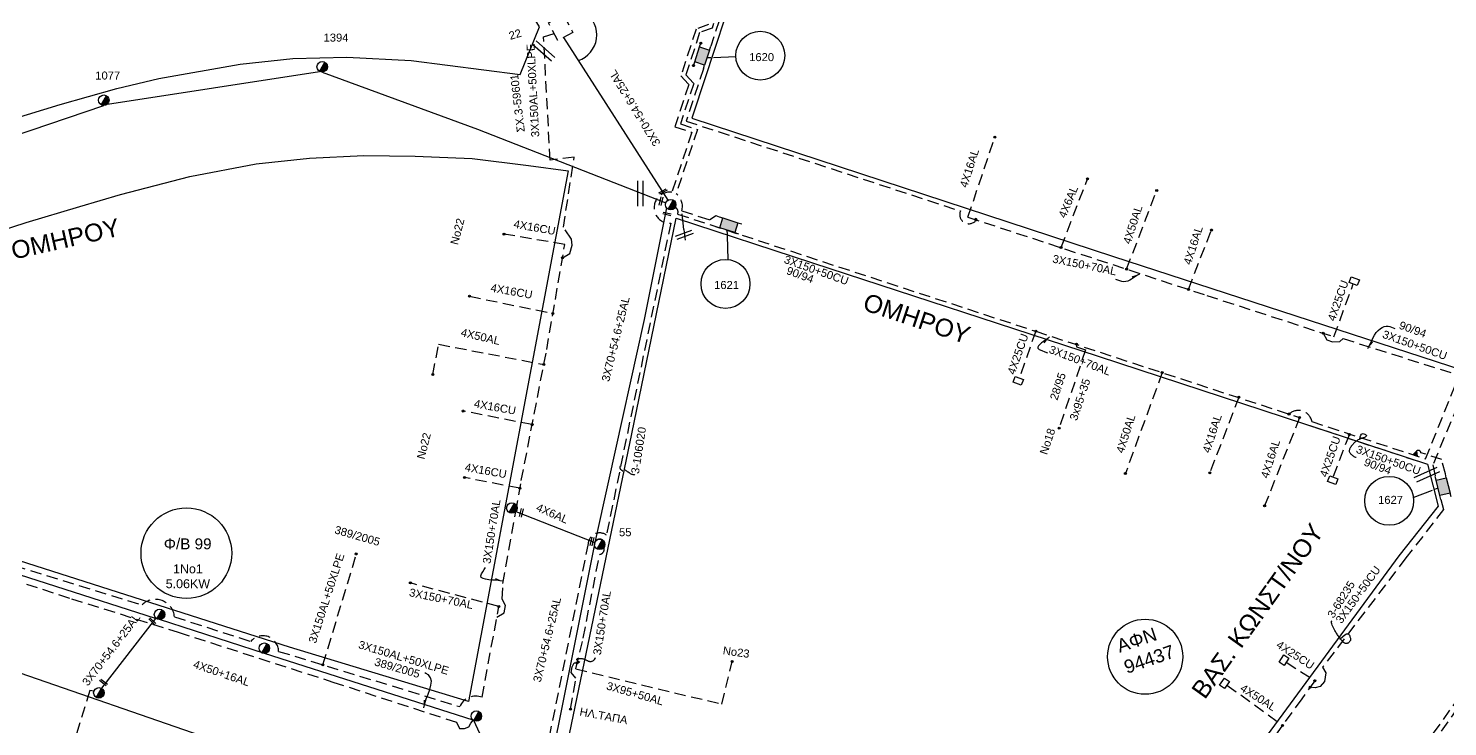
# Model space of a CAD drawing. Header units: millimetres. Extents: x 924 to 3152, y 704 to 1760.
# Drawn here: x 1814 to 2133.1, y 948 to 1105.1 of the extents above; entities that cross this region are included whole.
import ezdxf
from ezdxf.enums import TextEntityAlignment as Align

# ---------------------------------------------------------------- set-up
doc = ezdxf.new("R2010")
doc.units = ezdxf.units.MM
doc.linetypes.add('DASHED', pattern=[19.05, 12.7, -6.35])
for name, color, linetype in [('Link Box 4 Διευθύνσεων', 7, 'Continuous'), ('Pillar OTE', 7, 'Continuous'), ('Άγνωστα', 7, 'Continuous'), ('Γέφυρες Εναέριου Δικτύου', 7, 'Continuous'), ('Γυμνά εναέρια ΧΤ και ΦΟΠ (3Φ)   4x50+16AL', 7, 'Continuous'), ('Επιγραφές - Σχήματα', 7, 'Continuous'), ('Επιτοίχιο Κουτί', 7, 'Continuous'), ('Καλώδια ΧΤ   3x150+50CU', 7, 'DASHED'), ('Καλώδια ΧΤ   3x150AL+50XLPE', 7, 'DASHED'), ('Καλώδια ΧΤ   3x95+35 CU', 7, 'DASHED'), ('Καλώδια ΧΤ   4x25CU', 7, 'DASHED'), ('Καλώδια ΧΤ   4x6AL', 7, 'DASHED'), ('Μηχανική τομή', 7, 'Continuous'), ('Στύλος ΦΜ', 7, 'Continuous'), ('Στύλος ΦΜ @ 1', 7, 'Continuous'), ('Συνδέσεις', 7, 'Continuous'), ('Συνεστραμμένα ΧΤ   3x70+54.6+25 AL', 7, 'SYN_LINE'), ('Τομή', 7, 'Continuous'), ('Υπόβαθρο ΔΕΗ', 7, 'Continuous'), ('Υπόγεια καλώδια Δικτύου ΧΤ και Παρ. ΧΤ - 3X150+70 AL', 7, 'DASHED'), ('Υπόγεια καλώδια Παροχών ΧΤ   4x16AL', 7, 'DASHED'), ('Υπόγεια καλώδια Παροχών ΧΤ   4x16CU', 7, 'DASHED'), ('Υπόγεια καλώδια Παροχών ΧΤ   4x50AL', 7, 'DASHED'), ('Υπόγεια καλώδια Παροχών ΧΤ   4x6', 7, 'DASHED')]:
    doc.layers.add(name, color=color, linetype=linetype)
doc.styles.add('ar', font='ARIAL.TTF')
doc.styles.get("Standard").update_dxf_attribs({"font": 'ARIAL.TTF'})
doc.linetypes.add('SYN_LINE', pattern='A,0.5,-0.0001,["/\\/\\/\\/",Standard,S=0.1,R=0,X=0,Y=-0.05],-0.25', length=0.7501)
doc.dimstyles.new('ISO-25', dxfattribs={"dimtxt": 2.5, "dimasz": 2.5, "dimexe": 1.25, "dimexo": 0.625, "dimtad": 1, "dimtxsty": 'Standard', "dimcen": 2.5, "dimadec": 0, "dimazin": 0, "dimtfac": 1, "dimtmove": 0, "dimatfit": 3, "dimfxl": 1, "dimarcsym": 0})

# ---------------------------------------------------------------- blocks, each defined once
blk = doc.blocks.new('ΥΠΑΡΧΩΝ ΤΣΙΜΕΝΤΕΝΙΟΣ ΣΤΥΛΟΣ')
at = {"layer": 'Στύλος ΦΜ'}
blk.add_hatch(color=256, dxfattribs=at).paths.add_polyline_path([(-1.29, -2.28, 0.574793), (2.62, 0, 0.268822), (1.3, 2.27)])
blk.add_line((-1.29, -2.28), (1.3, 2.27), dxfattribs=at)
blk.add_circle((0, 0), 2.62, dxfattribs=at)
at = {"layer": 'Στύλος ΦΜ', "flags": 4}
for tag, p in [('ΑΡΙΘΜΟΣ', (-4.68, 8.05)), ('ΤΥΠΟΣ', (-4.91, 3.03))]:
    blk.add_attdef(tag, p, '', height=4, dxfattribs=at)
blk = doc.blocks.new('ΜΗΧΑΝΙΚΗ ΤΟΜΗ')
at = {"layer": 'Μηχανική τομή', "ltscale": 40}
for p, q in [((-1.89, 0.78), (1.89, 0.78)), ((1.89, 0), (-1.89, 0))]:
    blk.add_line(p, q, dxfattribs=at)
blk = doc.blocks.new('ΤΟΜΗ')
at = {"layer": 'Τομή', "ltscale": 40}
for p, q in [((-5.68, 0), (5.68, 0)), ((5.68, -2.33), (-5.68, -2.33))]:
    blk.add_line(p, q, dxfattribs=at)
blk = doc.blocks.new('ΕΠΙΤΟΙΧΙΟ ΚΟΥΤΙ')
at = {"layer": 'Επιτοίχιο Κουτί', "ltscale": 40}
blk.add_lwpolyline([(-2.06, 1.35), (1.86, 1.35), (1.86, -1.39), (-2.06, -1.39)], close=True, dxfattribs=at)
blk = doc.blocks.new('_ΣΥΝΔΕΣΗ')
at = {"layer": 'Συνδέσεις', "linetype": 'SYN_LINE', "ltscale": 40}
blk.add_hatch(color=256, dxfattribs=at).paths.add_polyline_path([(0.5, -0.01, 1), (-0.5, -0.01, 1)])
at = {"layer": 'Συνδέσεις'}
blk.add_circle((0, -0.01), 0.5, dxfattribs=at)
blk = doc.blocks.new('LINK BOX 4 ΑΝΑΧΩΡΗΣΕΩΝ')
at = {"layer": 'Link Box 4 Διευθύνσεων', "ltscale": 40}
blk.add_hatch(color=256, dxfattribs=at).paths.add_polyline_path([(-3.54, 0), (-3.54, -4.67), (3.54, -4.67), (3.54, 0)])
for p, q in [((-3.54, 0), (-5.33, 0)), ((5.33, 0), (3.54, 0)), ((-3.54, -4.67), (-5.33, -4.67)), ((5.33, -4.67), (3.54, -4.67))]:
    blk.add_line(p, q, dxfattribs=at)
blk.add_lwpolyline([(-3.54, -4.67), (-3.54, 0), (3.54, 0), (3.54, -4.67)], close=True, dxfattribs=at)
blk = doc.blocks.new('TSONTA XT1')
at = {"ltscale": 40}
h = blk.add_hatch(color=256, dxfattribs=at)
h.dxf.hatch_style = 1
h.paths.add_polyline_path([(596, 2487.7), (597.1, 2488.8), (596, 2489.9), (594.9, 2488.8)])
blk.add_lwpolyline([(594.9, 2488.8), (596, 2489.9), (597.1, 2488.8), (596, 2487.7)], close=True, dxfattribs=at)
blk = doc.blocks.new('τομή_')
at = {"layer": 'Επιγραφές - Σχήματα'}
for p, q in [((-1.29, -0.22), (0.13, 0.75)), ((-1.08, -0.46), (0.34, 0.51)), ((-0.66, 0.62), (-0.29, -0.37))]:
    blk.add_line(p, q, dxfattribs=at)

msp = doc.modelspace()

# ---------------------------------------------------------------- hatches: boundary and pattern name
at = {"layer": 'Pillar OTE', "ltscale": 40}
h = msp.add_hatch(color=256, dxfattribs=at)
h.dxf.hatch_style = 1
h.paths.add_polyline_path([(2126.232, 1008.868), (2126.086, 1009.986), (2125.313, 1009.148)])

# ---------------------------------------------------------------- linework, layer by layer
msp.add_lwpolyline([(2125.313, 1009.148), (2126.086, 1009.986), (2126.232, 1008.868), (2125.313, 1009.148)], dxfattribs=at)
at = {"layer": 'Άγνωστα', "color": 85, "ltscale": 0.2}
for points in [[(1831.751, 1088.04), (1879.489, 1095.396)], [(1880.07, 1095.242), (1914.957, 1082.374), (1957.33, 1065.836)], [(1789.486, 1074.156), (1798.231, 1076.637), (1830.953, 1087.729)]]:
    msp.add_lwpolyline(points, dxfattribs=at)
at = {"layer": 'Άγνωστα', "color": 151, "linetype": 'DASHED', "ltscale": 0.2}
msp.add_lwpolyline([(2049.655, 1034.06), (2049.63, 1033.409), (2051.72, 1032.737), (2045.742, 1015.148)], dxfattribs=at)
at = {"layer": 'Άγνωστα', "color": 2, "linetype": 'DASHED', "ltscale": 0.2}
msp.add_lwpolyline([(1937.072, 961.036), (1969.92, 953.09), (1972.24, 962.68)], dxfattribs=at)
at = {"layer": 'Άγνωστα'}
msp.add_circle((2065.104, 963.742), 8.442, dxfattribs=at)
at = {"layer": 'Γέφυρες Εναέριου Δικτύου', "ltscale": 0.2}
msp.add_lwpolyline([(1937.655, 1097.798, 0.6101724), (1939.214, 1108.616, 1.8100765)], format="xyb", dxfattribs=at)
at = {"layer": 'Γυμνά εναέρια ΧΤ και ΦΟΠ (3Φ)   4x50+16AL', "color": 173, "ltscale": 0.2}
for points in [[(1842.565, 972.335), (1797.722, 986.771)], [(1867.059, 964.482), (1843.495, 972.094)], [(1914.007, 949.465), (1867.059, 964.482)]]:
    msp.add_lwpolyline(points, dxfattribs=at)
at = {"layer": 'Επιγραφές - Σχήματα', "linetype": 'DASHED', "ltscale": 0.2}
msp.add_lwpolyline([(1930.932, 1106.324), (1934.335, 1108.101), (1936.43, 1104.117), (1933.026, 1102.339)], close=True, dxfattribs=at)
at = {"layer": 'Επιγραφές - Σχήματα'}
for points in [[(2113.404, 1012.723), (2113.463, 1013.221), (2113.577, 1013.569), (2113.733, 1013.789), (2113.915, 1013.904), (2114.111, 1013.934), (2114.305, 1013.902), (2114.484, 1013.829), (2114.634, 1013.739), (2114.744, 1013.648), (2114.814, 1013.561), (2114.846, 1013.477), (2114.844, 1013.397), (2114.81, 1013.321), (2114.746, 1013.249), (2114.657, 1013.181), (2114.543, 1013.117), (2114.41, 1013.057), (2114.259, 1012.999), (2114.095, 1012.943), (2113.921, 1012.885), (2113.74, 1012.826), (2113.557, 1012.762), (2113.376, 1012.693), (2113.198, 1012.617), (2113.029, 1012.533), (2112.866, 1012.44), (2112.71, 1012.338), (2112.559, 1012.228), (2112.412, 1012.11), (2112.267, 1011.983), (2112.125, 1011.847), (2111.983, 1011.704), (2111.841, 1011.553), (2111.702, 1011.395), (2111.568, 1011.233), (2111.441, 1011.07), (2111.325, 1010.907), (2111.222, 1010.746), (2111.135, 1010.589), (2111.066, 1010.439), (2111.018, 1010.296), (2110.991, 1010.161), (2110.986, 1010.03), (2111.002, 1009.904), (2111.04, 1009.779), (2111.099, 1009.655), (2111.181, 1009.529), (2111.284, 1009.4), (2111.408, 1009.268), (2111.55, 1009.136), (2111.706, 1009.01), (2111.871, 1008.894), (2112.04, 1008.794), (2112.21, 1008.715), (2112.377, 1008.662), (2112.536, 1008.64)], [(2108.945, 967.736), (2109.531, 968.314), (2109.993, 968.684), (2110.348, 968.878), (2110.613, 968.93), (2110.804, 968.873), (2110.938, 968.739), (2111.031, 968.563), (2111.099, 968.377), (2111.156, 968.208), (2111.204, 968.059), (2111.241, 967.927), (2111.268, 967.809), (2111.283, 967.702), (2111.286, 967.603), (2111.274, 967.509), (2111.249, 967.416), (2111.208, 967.322), (2111.153, 967.229), (2111.086, 967.138), (2111.009, 967.051), (2110.924, 966.97), (2110.831, 966.897), (2110.733, 966.834), (2110.631, 966.782), (2110.527, 966.743), (2110.421, 966.719), (2110.313, 966.711), (2110.201, 966.72), (2110.087, 966.748), (2109.969, 966.797), (2109.848, 966.867), (2109.722, 966.959), (2109.593, 967.076), (2109.46, 967.213), (2109.324, 967.367), (2109.188, 967.534), (2109.051, 967.712), (2108.914, 967.896), (2108.778, 968.083), (2108.646, 968.269), (2108.516, 968.452), (2108.388, 968.635), (2108.261, 968.821), (2108.133, 969.016), (2108.004, 969.221), (2107.871, 969.442), (2107.735, 969.683), (2107.593, 969.948), (2107.446, 970.236), (2107.303, 970.537), (2107.175, 970.837), (2107.073, 971.119), (2107.009, 971.37), (2106.992, 971.575), (2107.035, 971.719), (2107.147, 971.786)], [(1937.976, 962.445), (1937.654, 962.698), (1937.441, 962.896), (1937.322, 963.047), (1937.281, 963.157), (1937.306, 963.234), (1937.381, 963.285), (1937.492, 963.317), (1937.624, 963.337), (1937.765, 963.35), (1937.911, 963.359), (1938.061, 963.361), (1938.213, 963.357), (1938.366, 963.345), (1938.518, 963.326), (1938.667, 963.298), (1938.813, 963.262), (1938.953, 963.216), (1939.088, 963.163), (1939.217, 963.105), (1939.341, 963.044), (1939.46, 962.983), (1939.573, 962.923), (1939.681, 962.867), (1939.784, 962.818), (1939.882, 962.776), (1939.976, 962.743), (1940.069, 962.718), (1940.161, 962.701), (1940.254, 962.692), (1940.351, 962.69), (1940.452, 962.695), (1940.559, 962.708), (1940.673, 962.729), (1940.793, 962.763), (1940.917, 962.816), (1941.044, 962.896), (1941.171, 963.008), (1941.297, 963.158), (1941.419, 963.353), (1941.537, 963.6)]]:
    msp.add_lwpolyline(points, dxfattribs=at)
for centre in [(1978.566, 1098.929), (1970.74, 1047.589), (2119.978, 998.807)]:
    msp.add_circle(centre, 5.5, dxfattribs=at)
at = {"layer": 'Επιγραφές - Σχήματα', "color": 202}
msp.add_circle((1849.524, 987.025), 10.188, dxfattribs=at)
at = {"layer": 'Καλώδια ΧΤ   3x150+50CU', "color": 85, "ltscale": 0.2}
msp.add_lwpolyline([(2105.102, 1036.501), (2105.94, 1034.995), (2107.238, 1034.533), (2108.865, 1034.643), (2109.613, 1035.302), (2143.289, 1024.637), (2154.508, 1044.795), (2176.153, 1082.64), (2185.788, 1101.92), (2193.274, 1115.374), (2182.213, 1119.926)], dxfattribs=at)
at = {"layer": 'Καλώδια ΧΤ   3x150+50CU', "color": 151, "ltscale": 0.2}
for points in [[(1958.976, 1064.947, -0.51387), (1959.978, 1063.299), (2040.722, 1036.869)], [(2097.509, 1018.361, -0.5836146), (2102.592, 1016.63), (2128.153, 1008.236), (2135.189, 1025.652), (2143.541, 1022.273), (2145.448, 1023.183), (2146.686, 1025.274), (2148.479, 1026.255), (2172.699, 1014.253), (2173.632, 1018.02)], [(2103.261, 958.362), (2100.345, 954.299), (2081.896, 928.886), (2081.896, 928.886, -0.5800863), (2078.976, 926.036)]]:
    msp.add_lwpolyline(points, format="xyb", dxfattribs=at)
at = {"layer": 'Καλώδια ΧΤ   3x150+50CU', "color": 1, "ltscale": 0.2}
msp.add_lwpolyline([(2177.202, 1009.504), (2169.231, 1012.387), (2147.724, 1023.134), (2145.323, 1020.419), (2136.799, 1023.608), (2129.771, 1006.903), (2130.335, 1004.289)], dxfattribs=at)
at = {"layer": 'Καλώδια ΧΤ   3x150+50CU', "color": 151, "ltscale": 0.2}
msp.add_lwpolyline([(2131.615, 999.116), (2132.196, 996.837), (2123.738, 985.964), (2104.99, 961.367), (2105.727, 960.127), (2105.414, 958.207), (2104.431, 957.068), (2103.314, 956.755), (2102.041, 956.934)], dxfattribs=at)
at = {"layer": 'Καλώδια ΧΤ   3x150AL+50XLPE', "color": 151, "linetype": 'DASHED', "ltscale": 0.2}
for points in [[(1856.524, 1284.07), (1847.78, 1278.977), (1872.786, 1235.242), (1875.719, 1237.055), (1883.682, 1223.432), (1883.545, 1223.352), (1939.689, 1120.331, 0.3217485), (1948.373, 1117.038), (1969.228, 1109.777), (1967.715, 1105.131), (1964.925, 1104.099), (1961.845, 1094.638), (1963.624, 1092.667), (1960.627, 1083.579), (1964.46, 1082.322), (1959.632, 1067.882, -0.3146732), (1960.922, 1064.036), (1967.131, 1062.02), (1968.543, 1062.964), (1969.317, 1062.712)], [(2132.601, 1004.849), (2131.799, 1008.088), (2127.107, 1009.633, 0.6169814), (2126.086, 1009.986)]]:
    msp.add_lwpolyline(points, format="xyb", dxfattribs=at)
at = {"layer": 'Καλώδια ΧΤ   3x150AL+50XLPE', "color": 85, "linetype": 'DASHED', "ltscale": 0.2}
for points in [[(1857.019, 1283.22), (1849.132, 1278.626), (1873.141, 1236.637), (1876.065, 1238.445), (1885.05, 1223.073), (1884.888, 1222.979), (1940.545, 1120.849, 0.3318979), (1948.401, 1118.087), (1970.521, 1110.386), (1967.431, 1101.026)], [(1965.765, 1095.965), (1961.891, 1084.217), (2023.551, 1063.991, 0.8082729), (2026.907, 1061.703)]]:
    msp.add_lwpolyline(points, format="xyb", dxfattribs=at)
at = {"layer": 'Καλώδια ΧΤ   3x150AL+50XLPE', "color": 1, "linetype": 'DASHED', "ltscale": 0.2}
msp.add_lwpolyline([(1966.914, 1105.901), (1964.124, 1104.869), (1960.715, 1094.397), (1962.493, 1092.428), (1959.364, 1082.941), (1963.193, 1081.685), (1958.683, 1068.199, 1.1071535), (1958.418, 1061.241), (1943.965, 991.098, 0.5856231), (1939.878, 989.223), (1930.954, 945.027), (1939.648, 941.832), (1934.369, 920.149), (1943.651, 916.881), (1945.417, 917.667), (1947.296, 917.015)], format="xyb", dxfattribs=at)
at = {"layer": 'Καλώδια ΧΤ   3x150AL+50XLPE', "color": 6, "ltscale": 0.2}
msp.add_lwpolyline([(1655.819, 1075.461), (1661.048, 1077.899), (1674.248, 1055.691), (1676.684, 1056.474), (1697.306, 1023.577), (1715.791, 1033.452), (1729.272, 1018.194, 0.4027892), (1730.39, 1007.641), (1762.447, 997.152), (1792.333, 988.258, 0.6966977), (1799.061, 984.823), (1823.704, 976.78), (1847.71, 969.256), (1882.468, 958.056), (1910.224, 949.025), (1910.928, 947.618), (1912.086, 947.595), (1913.017, 948.004), (1913.494, 948.798), (1914.007, 949.465)], format="xyb", dxfattribs=at)
at = {"layer": 'Καλώδια ΧΤ   3x150AL+50XLPE', "color": 85, "linetype": 'DASHED', "ltscale": 0.2}
msp.add_lwpolyline([(2025.262, 1062.601), (2078.972, 1044.998), (2107.545, 1035.707)], dxfattribs=at)
at = {"layer": 'Καλώδια ΧΤ   3x150AL+50XLPE', "linetype": 'DASHED', "ltscale": 0.2}
msp.add_lwpolyline([(2102.152, 1015.722), (2128.108, 1007.198)], dxfattribs=at)
at = {"layer": 'Καλώδια ΧΤ   3x150AL+50XLPE', "color": 30, "linetype": 'DASHED', "ltscale": 0.2}
msp.add_lwpolyline([(2156.998, 970.236), (2154.849, 971.559, 0.4836667), (2155.004, 974.208), (2151.284, 976.499), (2084.243, 882.635), (2084.446, 881.357), (2072.359, 867.149), (2050.252, 880.784), (2044.313, 872.599), (2045.077, 869.624), (2045.077, 869.624), (2040.505, 863.331, -0.4225547), (2038.718, 864.888)], format="xyb", dxfattribs=at)
at = {"layer": 'Καλώδια ΧΤ   3x150AL+50XLPE', "color": 133, "linetype": 'DASHED', "ltscale": 0.2}
msp.add_lwpolyline([(2087.187, 879.41), (2085.235, 881.926), (2151.228, 974.322), (2154.281, 972.442)], dxfattribs=at)
at = {"layer": 'Καλώδια ΧΤ   3x150AL+50XLPE', "linetype": 'DASHED', "ltscale": 0.2}
msp.add_arc((1942.448, 989.014), 1.178, 28.6949, 178.74981, dxfattribs=at)
msp.add_open_spline([(1950.338, 1004.733), (1950.077, 1004.331), (1947.603, 1006.18), (1946.907, 1006.706), (1946.947, 1006.1), (1947.2, 1005.798), (1947.623, 1005.537)], degree=3, dxfattribs=at)
at = {"layer": 'Καλώδια ΧΤ   3x95+35 CU', "color": 173, "ltscale": 0.2}
msp.add_lwpolyline([(1828.729, 955.986), (1827.813, 956.137), (1819.452, 928.678)], dxfattribs=at)
at = {"layer": 'Καλώδια ΧΤ   4x25CU', "color": 27, "ltscale": 0.2}
msp.add_lwpolyline([(2107.545, 1035.707), (2111.892, 1047.594)], dxfattribs=at)
at = {"layer": 'Καλώδια ΧΤ   4x25CU', "color": 151, "ltscale": 0.2}
for points in [[(2040.498, 1036.951), (2036.817, 1026.447)], [(2111.022, 1013.74), (2107.313, 1004.194)], [(2096.841, 962.509), (2103.261, 958.362)]]:
    msp.add_lwpolyline(points, dxfattribs=at)
at = {"layer": 'Καλώδια ΧΤ   4x6AL', "color": 2, "linetype": 'SYN_LINE', "ltscale": 20}
msp.add_lwpolyline([(1923.595, 996.415), (1941.351, 989.445)], dxfattribs=at)
at = {"layer": 'Συνεστραμμένα ΧΤ   3x70+54.6+25 AL', "color": 2, "ltscale": 20}
for points in [[(1934.331, 1103.02), (1957.792, 1066.399)], [(1957.487, 1064.698), (1952.426, 1039.558), (1944.456, 1003.29), (1941.351, 989.445)], [(1941.351, 989.445), (1933.008, 947.848), (1927.265, 921.025)]]:
    msp.add_lwpolyline(points, dxfattribs=at)
at = {"layer": 'Συνεστραμμένα ΧΤ   3x70+54.6+25 AL', "color": 173, "ltscale": 20}
msp.add_lwpolyline([(1842.565, 972.335), (1830.436, 956.648)], dxfattribs=at)
at = {"layer": 'Συνεστραμμένα ΧΤ   3x70+54.6+25 AL', "color": 6, "ltscale": 20}
msp.add_lwpolyline([(1927.265, 921.025), (1914.144, 949.374)], dxfattribs=at)
at = {"layer": 'Υπόβαθρο ΔΕΗ', "ltscale": 0.2}
for points in [[(1764.587, 1122.175), (1787.178, 1081.344), (1789.292, 1077.316), (1810.122, 1084.55), (1821.157, 1087.972), (1833.909, 1091.545), (1843.357, 1093.816), (1861.642, 1097.022), (1873.439, 1098.289), (1885.602, 1098.586), (1900.038, 1097.864), (1924.576, 1094.692), (1928.917, 1105.385), (1918.535, 1122.175)], [(1975.479, 1122.175), (1963.524, 1085.977), (1963.154, 1084.855), (2058.014, 1053.738), (2143.016, 1026.096), (2191.545, 1114.719), (2173.557, 1122.175)], [(1966.606, 1098.493), (1967.462, 1098.524)], [(1968.032, 1098.545), (1973.07, 1098.728)], [(1961.384, 1059.847), (1960.995, 1063.368)], [(1959.667, 1062.348), (1990.336, 1052.316), (2054.502, 1031.37), (2128.606, 1007.035), (2130.971, 997.58), (2122.154, 986.422), (2081.11, 930.558), (2057.916, 899.552), (2014.428, 915.214), (1935.306, 944.506), (1949.713, 1013.844), (1959.667, 1062.348)], [(1971.164, 1058.703), (1971.13, 1059.669)], [(1971.363, 1053.054), (1971.174, 1058.42)], [(2125.369, 999.592), (2129.727, 1001.233)], [(2130.268, 1001.436), (2130.975, 1001.702)], [(1750.501, 913.985), (1788.805, 968.147), (1904.93, 927.988), (1901.456, 913.985)]]:
    msp.add_lwpolyline(points, dxfattribs=at)
msp.add_lwpolyline([(1935.366, 1072.985), (1912.992, 953.703), (1872.694, 965.871), (1810.132, 985.941), (1733.094, 1009.807, -0.6734807), (1732.582, 1015.823), (1749.002, 1028.367), (1760.394, 1035.714), (1772.92, 1043.953), (1784.746, 1050.604), (1792.843, 1054.432), (1802.131, 1057.734), (1813.515, 1061.398), (1825.579, 1064.968), (1834.739, 1067.68), (1850.283, 1071.725), (1865.207, 1074.561), (1877.244, 1075.846), (1889.453, 1076.462), (1900.96, 1076.342), (1913.798, 1075.821), (1926.417, 1074.236), (1935.366, 1072.985)], format="xyb", dxfattribs=at)
at = {"layer": 'Υπόγεια καλώδια Δικτύου ΧΤ και Παρ. ΧΤ - 3X150+70 AL', "color": 151, "ltscale": 0.2}
for points in [[(1934.097, 1053.485), (1935.756, 1054.465), (1936.269, 1056.301), (1936.134, 1057.678), (1934.297, 1060.324), (1936.719, 1076.131), (1931.325, 1075.44), (1929.833, 1103.138), (1932.203, 1103.904)], [(1919.331, 972.619), (1920.942, 973.621), (1921.281, 975.244), (1920.502, 976.699), (1920.705, 980.182), (1923.595, 996.415), (1924.831, 1003.359), (1930.546, 1032.847), (1934.607, 1056.449)], [(2040.498, 1036.951), (2099.825, 1017.539)], [(1880.232, 961.91), (1887.759, 986.836)], [(1919.774, 975.025), (1899.88, 980.341)]]:
    msp.add_lwpolyline(points, dxfattribs=at)
msp.add_lwpolyline([(1732.71, 1008.126), (1739.213, 1006.459), (1772.417, 995.588), (1793.623, 989.503, -0.7302787), (1799.874, 987.573), (1839.567, 975.422, -0.6303122), (1846.85, 972.731), (1863.996, 967.18, -0.7025548), (1870.245, 964.952), (1911.019, 952.531, -0.4135146), (1916.02, 954.619), (1919.774, 975.025)], format="xyb", dxfattribs=at)
at = {"layer": 'Υπόγεια καλώδια Δικτύου ΧΤ και Παρ. ΧΤ - 3X150+70 AL', "color": 2, "ltscale": 0.2}
msp.add_lwpolyline([(1937.072, 961.036), (1938.747, 967.957), (1942.46, 986.759, 0.4858291), (1943.402, 988.323)], format="xyb", dxfattribs=at)
msp.add_lwpolyline([(1935.87, 951.966), (1937.119, 958.962), (1936.072, 960.222), (1936.258, 961.478), (1936.747, 962.385), (1937.403, 962.403)], dxfattribs=at)
at = {"layer": 'Υπόγεια καλώδια Παροχών ΧΤ   4x16AL', "color": 85, "ltscale": 0.2}
for points in [[(2025.268, 1062.618), (2031.306, 1080.588)], [(2046.182, 1055.756), (2052.157, 1071.243)], [(2074.828, 1046.358), (2079.999, 1059.705)]]:
    msp.add_lwpolyline(points, dxfattribs=at)
at = {"layer": 'Υπόγεια καλώδια Παροχών ΧΤ   4x16AL', "color": 151, "ltscale": 0.2}
for points in [[(2086.186, 1022.154), (2079.641, 1005.095)], [(2099.825, 1017.539), (2091.975, 997.71)]]:
    msp.add_lwpolyline(points, dxfattribs=at)
at = {"layer": 'Υπόγεια καλώδια Παροχών ΧΤ   4x16CU', "color": 151, "ltscale": 0.2}
for points in [[(1934.607, 1056.449), (1920.948, 1058.799)], [(1913.198, 1044.815), (1931.941, 1040.953)], [(1927.27, 1015.941), (1911.754, 1019.002)], [(1924.523, 1001.627), (1912.044, 1004.05)]]:
    msp.add_lwpolyline(points, dxfattribs=at)
at = {"layer": 'Υπόγεια καλώδια Παροχών ΧΤ   4x50AL', "color": 85, "ltscale": 0.2}
for points in [[(2060.936, 1050.916), (2067.696, 1068.592)], [(2083.5, 957.379), (2095.996, 948.308)]]:
    msp.add_lwpolyline(points, dxfattribs=at)
at = {"layer": 'Υπόγεια καλώδια Παροχών ΧΤ   4x50AL', "color": 151, "ltscale": 0.2}
for points in [[(1904.934, 1027.196), (1906.24, 1034.011), (1929.893, 1029.48)], [(2068.953, 1027.64), (2060.653, 1004.954)]]:
    msp.add_lwpolyline(points, dxfattribs=at)

# ---------------------------------------------------------------- block references
at = {"layer": 'Link Box 4 Διευθύνσεων', "xscale": 0.4999999999999996, "yscale": 0.4999999999999996, "zscale": 0.4999999999999996}
for p, rotation in [((1966.606, 1098.493), 251.9673672582862), ((1971.13, 1059.669), 162.0095087802474), ((2133.241, 1002.263), 283.9005721517376)]:
    msp.add_blockref('LINK BOX 4 ΑΝΑΧΩΡΗΣΕΩΝ', p, dxfattribs=dict(at, rotation=rotation))
at = {"layer": 'Επιγραφές - Σχήματα', "xscale": 2.282901686901644, "yscale": 2.282901686901644, "zscale": 2.282901686901644, "rotation": 345.9594816023726}
msp.add_blockref('τομή_', (1962.504, 1058.097), dxfattribs=at)
at = {"layer": 'Επιτοίχιο Κουτί', "xscale": 0.4999999999999999, "yscale": 0.4999999999999999, "zscale": 0.4999999999999999}
for p, rotation in [((2112.179, 1048.228), 339.7277988402704), ((2036.615, 1025.781), 339.7277988402704), ((2107.325, 1003.471), 339.7277988402704), ((2096.345, 963.015), 55.51303567708563), ((2082.956, 957.814), 55.51303567708563)]:
    msp.add_blockref('ΕΠΙΤΟΙΧΙΟ ΚΟΥΤΙ', p, dxfattribs=dict(at, rotation=rotation))
at = {"layer": 'Μηχανική τομή', "xscale": 0.4999999999999987, "yscale": 0.4999999999999987, "zscale": 0.4999999999999987}
for p, rotation in [((1956.761, 1068.192), 28.21600122709893), ((1956.422, 1066.152), 76.78234437500261), ((1957.546, 1063.135), 347.9021499582), ((1925.007, 996.09), 76.78234437500261), ((1940.925, 989.612), 76.78234437500261), ((1841.727, 971.584), 316.2070717084529), ((1830.769, 957.811), 322.5813013291885)]:
    msp.add_blockref('ΜΗΧΑΝΙΚΗ ΤΟΜΗ', p, dxfattribs=dict(at, rotation=rotation))
at = {"layer": 'Στύλος ΦΜ @ 1', "ltscale": 40}
ref = msp.add_blockref('ΥΠΑΡΧΩΝ ΤΣΙΜΕΝΤΕΝΙΟΣ ΣΤΥΛΟΣ', (1880.07, 1096.42), dxfattribs=dict(at, xscale=0.4499999999998181, yscale=0.4499999999998181, zscale=0.4499999999998181))
ref.add_attrib('ΤΥΠΟΣ', '1394', (1880.375, 1102.086), dxfattribs={"layer": 'Στύλος ΦΜ', "height": 1.8, "flags": 4})
ref = msp.add_blockref('ΥΠΑΡΧΩΝ ΤΣΙΜΕΝΤΕΝΙΟΣ ΣΤΥΛΟΣ', (1830.953, 1088.907), dxfattribs=dict(at, xscale=0.4499999999998181, yscale=0.4499999999998181, zscale=0.4499999999998181))
ref.add_attrib('ΤΥΠΟΣ', '1077', (1829.04, 1093.558), dxfattribs={"layer": 'Στύλος ΦΜ', "height": 1.8, "flags": 4})
at = {"layer": 'Στύλος ΦΜ @ 1', "ltscale": 40, "xscale": 0.4499999999998181, "yscale": 0.4499999999998181, "zscale": 0.4499999999998181}
for p in [(1958.427, 1065.408), (1922.711, 997.194), (1843.495, 973.271), (1867.059, 965.66), (1829.851, 955.626), (1914.725, 950.399)]:
    msp.add_blockref('ΥΠΑΡΧΩΝ ΤΣΙΜΕΝΤΕΝΙΟΣ ΣΤΥΛΟΣ', p, dxfattribs=at)
at = {"layer": 'Στύλος ΦΜ @ 1', "ltscale": 40}
ref = msp.add_blockref('ΥΠΑΡΧΩΝ ΤΣΙΜΕΝΤΕΝΙΟΣ ΣΤΥΛΟΣ', (1942.448, 989.014), dxfattribs=dict(at, xscale=0.4499999999998181, yscale=0.4499999999998181, zscale=0.4499999999998181))
ref.add_attrib('ΤΥΠΟΣ', '55', (1946.805, 990.85), dxfattribs={"layer": 'Στύλος ΦΜ', "height": 1.8, "flags": 4})
at = {"layer": 'Συνδέσεις'}
for p, xscale, yscale, zscale in [((1965.211, 1101.748), 0.4499999999999886, 0.4499999999999886, 0.4499999999999886), ((1963.562, 1096.682), 0.4499999999999886, 0.4499999999999886, 0.4499999999999886), ((2031.309, 1080.6), 0.4499999999999886, 0.4499999999999886, 0.4499999999999886), ((2052.16, 1071.254), 0.4499999999999886, 0.4499999999999886, 0.4499999999999886), ((2067.699, 1068.604), 0.4500000000000028, 0.4500000000000028, 0.4500000000000028), ((2080.002, 1059.717), 0.4500000000000028, 0.4500000000000028, 0.4500000000000028), ((1920.949, 1058.804), 0.4499999999998181, 0.4499999999998181, 0.4499999999998181), ((1934.098, 1053.49), 0.4499999999998181, 0.4499999999998181, 0.4499999999998181), ((2046.186, 1055.768), 0.4499999999999886, 0.4499999999999886, 0.4499999999999886), ((2060.939, 1050.927), 0.4500000000000028, 0.4500000000000028, 0.4500000000000028), ((1913.199, 1044.82), 0.4499999999998181, 0.4499999999998181, 0.4499999999998181), ((2074.831, 1046.37), 0.4500000000000028, 0.4500000000000028, 0.4500000000000028), ((1931.942, 1040.958), 0.4499999999998181, 0.4499999999998181, 0.4499999999998181), ((2040.51, 1036.947), 0.4499999999998181, 0.4499999999998181, 0.4499999999998181), ((2049.655, 1034.06), 0.4499999999998181, 0.4499999999998181, 0.4499999999998181), ((2105.105, 1036.513), 0.4500000000000028, 0.4500000000000028, 0.4500000000000028), ((1929.895, 1029.485), 0.4499999999998181, 0.4499999999998181, 0.4499999999998181), ((2068.953, 1027.64), 0.4499999999998181, 0.4499999999998181, 0.4499999999998181), ((1904.936, 1027.201), 0.4499999999998181, 0.4499999999998181, 0.4499999999998181), ((2086.186, 1022.154), 0.4499999999998181, 0.4499999999998181, 0.4499999999998181), ((1911.756, 1019.007), 0.4499999999998181, 0.4499999999998181, 0.4499999999998181), ((2097.455, 1018.333), 0.4499999999998181, 0.4499999999998181, 0.4499999999998181), ((1927.271, 1015.946), 0.4499999999998181, 0.4499999999998181, 0.4499999999998181), ((2045.743, 1015.153), 0.4499999999998181, 0.4499999999998181, 0.4499999999998181), ((2099.825, 1017.539), 0.4499999999998181, 0.4499999999998181, 0.4499999999998181), ((2111.022, 1013.74), 0.4499999999998181, 0.4499999999998181, 0.4499999999998181), ((2079.643, 1005.1), 0.4499999999998181, 0.4499999999998181, 0.4499999999998181), ((1912.045, 1004.055), 0.4499999999998181, 0.4499999999998181, 0.4499999999998181), ((2060.654, 1004.96), 0.4499999999998181, 0.4499999999998181, 0.4499999999998181), ((1924.524, 1001.632), 0.4499999999998181, 0.4499999999998181, 0.4499999999998181), ((2091.976, 997.715), 0.4499999999998181, 0.4499999999998181, 0.4499999999998181), ((1887.681, 986.858), 0.4499999999998181, 0.4499999999998181, 0.4499999999998181), ((1899.882, 980.347), 0.4499999999998181, 0.4499999999998181, 0.4499999999998181), ((1919.775, 975.03), 0.4499999999998181, 0.4499999999998181, 0.4499999999998181), ((1880.233, 961.915), 0.4499999999998181, 0.4499999999998181, 0.4499999999998181), ((1937.405, 962.409), 0.4499999999998181, 0.4499999999998181, 0.4499999999998181), ((1972.241, 962.685), 0.4499999999998181, 0.4499999999998181, 0.4499999999998181), ((2103.263, 958.368), 0.4499999999998181, 0.4499999999998181, 0.4499999999998181), ((2102.22, 956.914), 0.4499999999998181, 0.4499999999998181, 0.4499999999998181), ((1935.871, 951.971), 0.4499999999998181, 0.4499999999998181, 0.4499999999998181), ((2095.997, 948.313), 0.4499999999998181, 0.4499999999998181, 0.4499999999998181)]:
    msp.add_blockref('_ΣΥΝΔΕΣΗ', p, dxfattribs=dict(at, xscale=xscale, yscale=yscale, zscale=zscale))
at = {"layer": 'Συνδέσεις', "xscale": 0.3075184835441075, "yscale": 0.3075184835441075, "zscale": 0.3075184835441075, "rotation": 341.8544532152654}
msp.add_blockref('TSONTA XT1', (1614.507, 391.823), dxfattribs=at)
at = {"layer": 'Τομή'}
for p, xscale, yscale, zscale, rotation in [((1930.272, 1100.404), 0.4999999999999992, 0.4999999999999992, 0.4999999999999992, 318.4730934225535), ((1952.193, 1067.948), 0.4999999999999993, 0.4999999999999993, 0.4999999999999993, 270.0039896078584), ((2128.205, 1005.208), 0.4999999999999992, 0.4999999999999992, 0.4999999999999992, 24.54758404455636)]:
    msp.add_blockref('ΤΟΜΗ', p, dxfattribs=dict(at, xscale=xscale, yscale=yscale, zscale=zscale, rotation=rotation))

# ---------------------------------------------------------------- texts
at = {"layer": 'Γυμνά εναέρια ΧΤ και ΦΟΠ (3Φ)   4x50+16AL', "color": 7, "insert": (1851.482, 963.038), "char_height": 1.8, "width": 168.37176, "attachment_point": 1, "rotation": 341.16123}
msp.add_mtext('4X50+16AL', dxfattribs=at)
at = {"layer": 'Επιγραφές - Σχήματα', "color": 1, "style": 'ar'}
for s, height, p in [('Φ/Β 99', 2.4546, (1849.818, 989.179)), ('1No1', 2.0083, (1849.866, 983.501)), ('5.06KW', 2.0083, (1849.862, 980.168))]:
    msp.add_text(s, height=height, dxfattribs=at).set_placement(p, align=Align.MIDDLE)
at = {"layer": 'Επιγραφές - Σχήματα', "char_height": 1.8, "attachment_point": 1}
for s, insert, rotation in [('22', (1921.839, 1104.179), 16.77665), ('{\\f@Arial Unicode MS|b0|i0|c0|p34;ΣX.3-59601}', (1923.853, 1081.591), 96.74327), ('No22', (1908.831, 1056.689), 75.50317), ('90/94', (1984.893, 1051.561), 339.93276), ('90/94', (2122.637, 1039.28), 339.93276), ('28/95', (2043.639, 1021.853), 71.66499), ('3x95+35', (2048.051, 1017.278), 71.66499), ('No18', (2041.342, 1009.604), 71.66499), ('No22', (1901.286, 1008.473), 75.50317), ('90/94', (2114.767, 1008.492), 339.93276), ('389/2005', (1883.186, 993.264), 343.89872), ('3-68235', (2105.936, 973.227), 57.71099), ('No23', (1970.303, 966.088), 352.08864), ('389/2005', (1892.153, 963.559), 343.89872), ('3X95+50AL', (1944.328, 958.159), 343.96285)]:
    msp.add_mtext_dynamic_manual_height_columns(s, width=10.09091, gutter_width=12.5, heights=[0], dxfattribs=dict(at, insert=insert, rotation=rotation))
for s, insert in [('1620', (1976.068, 1099.493)), ('1621', (1968.185, 1048.253)), ('1627', (2117.489, 999.927))]:
    msp.add_mtext_dynamic_manual_height_columns(s, width=10.09091, gutter_width=12.5, heights=[0], dxfattribs=dict(at, insert=insert))
at = {"layer": 'Επιγραφές - Σχήματα', "linetype": 'Continuous', "char_height": 4, "attachment_point": 1}
for s, insert, width, rotation in [('ΟΜΗΡΟΥ', (1809.765, 1056.949), 47.13111, 12.67016), ('ΟΜΗΡΟΥ', (2002.604, 1045.625), 80.08904, 341.62249), ('ΒΑΣ. ΚΩΝΣΤ/ΝΟΥ', (2075.258, 956.285), 47.13111, 54.51076)]:
    msp.add_mtext(s, dxfattribs=dict(at, insert=insert, width=width, rotation=rotation))
at = {"layer": 'Επιγραφές - Σχήματα', "insert": (2058.386, 967.448), "char_height": 3, "width": 157.74235, "attachment_point": 1, "rotation": 18.98761}
msp.add_mtext('ΑΦΝ\\P94437', dxfattribs=at)
at = {"layer": 'Επιγραφές - Σχήματα', "color": 7, "insert": (1943.35, 950.44), "char_height": 1.8, "width": 27.84843, "attachment_point": 5, "rotation": 349.38756}
msp.add_mtext('ΗΛ.ΤΑΠΑ', dxfattribs=at)
at = {"layer": 'Καλώδια ΧΤ   3x150+50CU', "color": 7, "char_height": 1.8, "width": 168.37176, "attachment_point": 1}
for insert, rotation in [((1984.337, 1054.062), 340.44194), ((2118.898, 1037.235), 340.44194), ((2112.973, 1011.377), 340.44194), ((2107.794, 972.096), 54.072)]:
    msp.add_mtext('3X150+50CU', dxfattribs=dict(at, insert=insert, rotation=rotation))
at = {"layer": 'Καλώδια ΧΤ   3x150+50CU', "color": 7, "ltscale": 0.2, "insert": (1949.49, 1005.049), "char_height": 1.8, "width": 30, "attachment_point": 1, "rotation": 81.14245}
msp.add_mtext('3-106020', dxfattribs=at)
at = {"layer": 'Καλώδια ΧΤ   3x150AL+50XLPE', "color": 7, "char_height": 1.8, "width": 27.84843, "attachment_point": 5}
for insert, rotation in [((1927.451, 1091.098), 92.96753), ((1881.029, 976.916), 72.12335), ((1898.382, 963.534), 343.30923)]:
    msp.add_mtext('3X150AL+50XLPE', dxfattribs=dict(at, insert=insert, rotation=rotation))
at = {"layer": 'Καλώδια ΧΤ   4x25CU', "color": 7, "char_height": 1.8, "width": 168.37176, "attachment_point": 1}
for insert, rotation in [((2106.059, 1039.644), 70.83512), ((2034.078, 1027.636), 70.83512), ((2104.277, 1004.567), 70.83512), ((2095.396, 967.508), 326.79164)]:
    msp.add_mtext('4X25CU', dxfattribs=dict(at, insert=insert, rotation=rotation))
at = {"layer": 'Καλώδια ΧΤ   4x6AL', "color": 7, "insert": (1928.713, 998.31), "char_height": 1.8, "width": 168.37176, "attachment_point": 1, "rotation": 336.36412}
msp.add_mtext('4X6AL', dxfattribs=at)
at = {"layer": 'Συνεστραμμένα ΧΤ   3x70+54.6+25 AL', "color": 7, "char_height": 1.8, "width": 168.37176, "attachment_point": 1}
for insert, rotation in [((1954.682, 1078.321), 121.60313), ((1942.853, 1025.913), 76.29532), ((1927.429, 958.305), 76.29532), ((1825.94, 958.118), 52.56891)]:
    msp.add_mtext('3X70+54.6+25AL', dxfattribs=dict(at, insert=insert, rotation=rotation))
at = {"layer": 'Υπόγεια καλώδια Δικτύου ΧΤ και Παρ. ΧΤ - 3X150+70 AL', "color": 7, "char_height": 1.8, "width": 168.37176, "attachment_point": 1}
for insert, rotation in [((2044.508, 1054.186), 348.42265), ((2043.952, 1033.834), 339.07084), ((1916.106, 984.836), 80.99738), ((1899.858, 979.159), 348.42265), ((1940.932, 964.309), 80.99738)]:
    msp.add_mtext('3X150+70AL', dxfattribs=dict(at, insert=insert, rotation=rotation))
at = {"layer": 'Υπόγεια καλώδια Παροχών ΧΤ   4x16AL', "color": 7, "char_height": 1.8, "width": 168.37176, "attachment_point": 1, "rotation": 72.21971}
for insert in [(2023.343, 1069.631), (2073.669, 1052.29), (2077.933, 1009.975), (2091.044, 1004.271)]:
    msp.add_mtext('4X16AL', dxfattribs=dict(at, insert=insert))
at = {"layer": 'Υπόγεια καλώδια Παροχών ΧΤ   4x16CU', "color": 7, "char_height": 1.8, "width": 168.37176, "attachment_point": 1, "rotation": 349.88994}
for insert in [(1923.316, 1062.02), (1918.133, 1047.668), (1914.407, 1021.62), (1912.335, 1007.313)]:
    msp.add_mtext('4X16CU', dxfattribs=dict(at, insert=insert))
at = {"layer": 'Υπόγεια καλώδια Παροχών ΧΤ   4x50AL', "color": 7, "char_height": 1.8, "width": 168.37176, "attachment_point": 1}
for insert, rotation in [((2060.083, 1056.954), 72.17215), ((1911.522, 1037.645), 346.76793), ((2058.511, 1009.928), 72.17215), ((2087.252, 957.726), 327.65991)]:
    msp.add_mtext('4X50AL', dxfattribs=dict(at, insert=insert, rotation=rotation))
at = {"layer": 'Υπόγεια καλώδια Παροχών ΧΤ   4x6', "color": 7, "insert": (2045.512, 1062.934), "char_height": 1.8, "width": 168.37176, "attachment_point": 1, "rotation": 67.30842}
msp.add_mtext('4X6AL', dxfattribs=at)

# ---------------------------------------------------------------- leaders
at = {"layer": 'Επιγραφές - Σχήματα', "path_type": 1}
for points, override in [([(2063.839, 1049.809), (2060.261, 1048.074), (2058.548, 1048.594)], {"dimasz": 1.8, "dimtad": 0}), ([(2115.174, 1033.101), (2117.985, 1037.559), (2119.762, 1038.075), (2121.217, 1037.544)], {"dimasz": 1.8, "dimgap": 0.625, "dimtad": 0}), ([(2043.56, 1035.669), (2040.953, 1033.136), (2043.157, 1032.105)], {"dimasz": 1.8, "dimtad": 0}), ([(1920.694, 980.725), (1915.729, 981.972), (1916.788, 983.806)], {"dimasz": 1.8, "dimgap": 0.625, "dimtad": 0}), ([(1902.882, 952.235), (1903.933, 959.654), (1903.16, 960.108)], {"dimasz": 1.8, "dimgap": 0.625, "dimtad": 0})]:
    msp.add_leader(points, dimstyle='ISO-25', override=override, dxfattribs=at)

doc.saveas('drawing.dxf')
